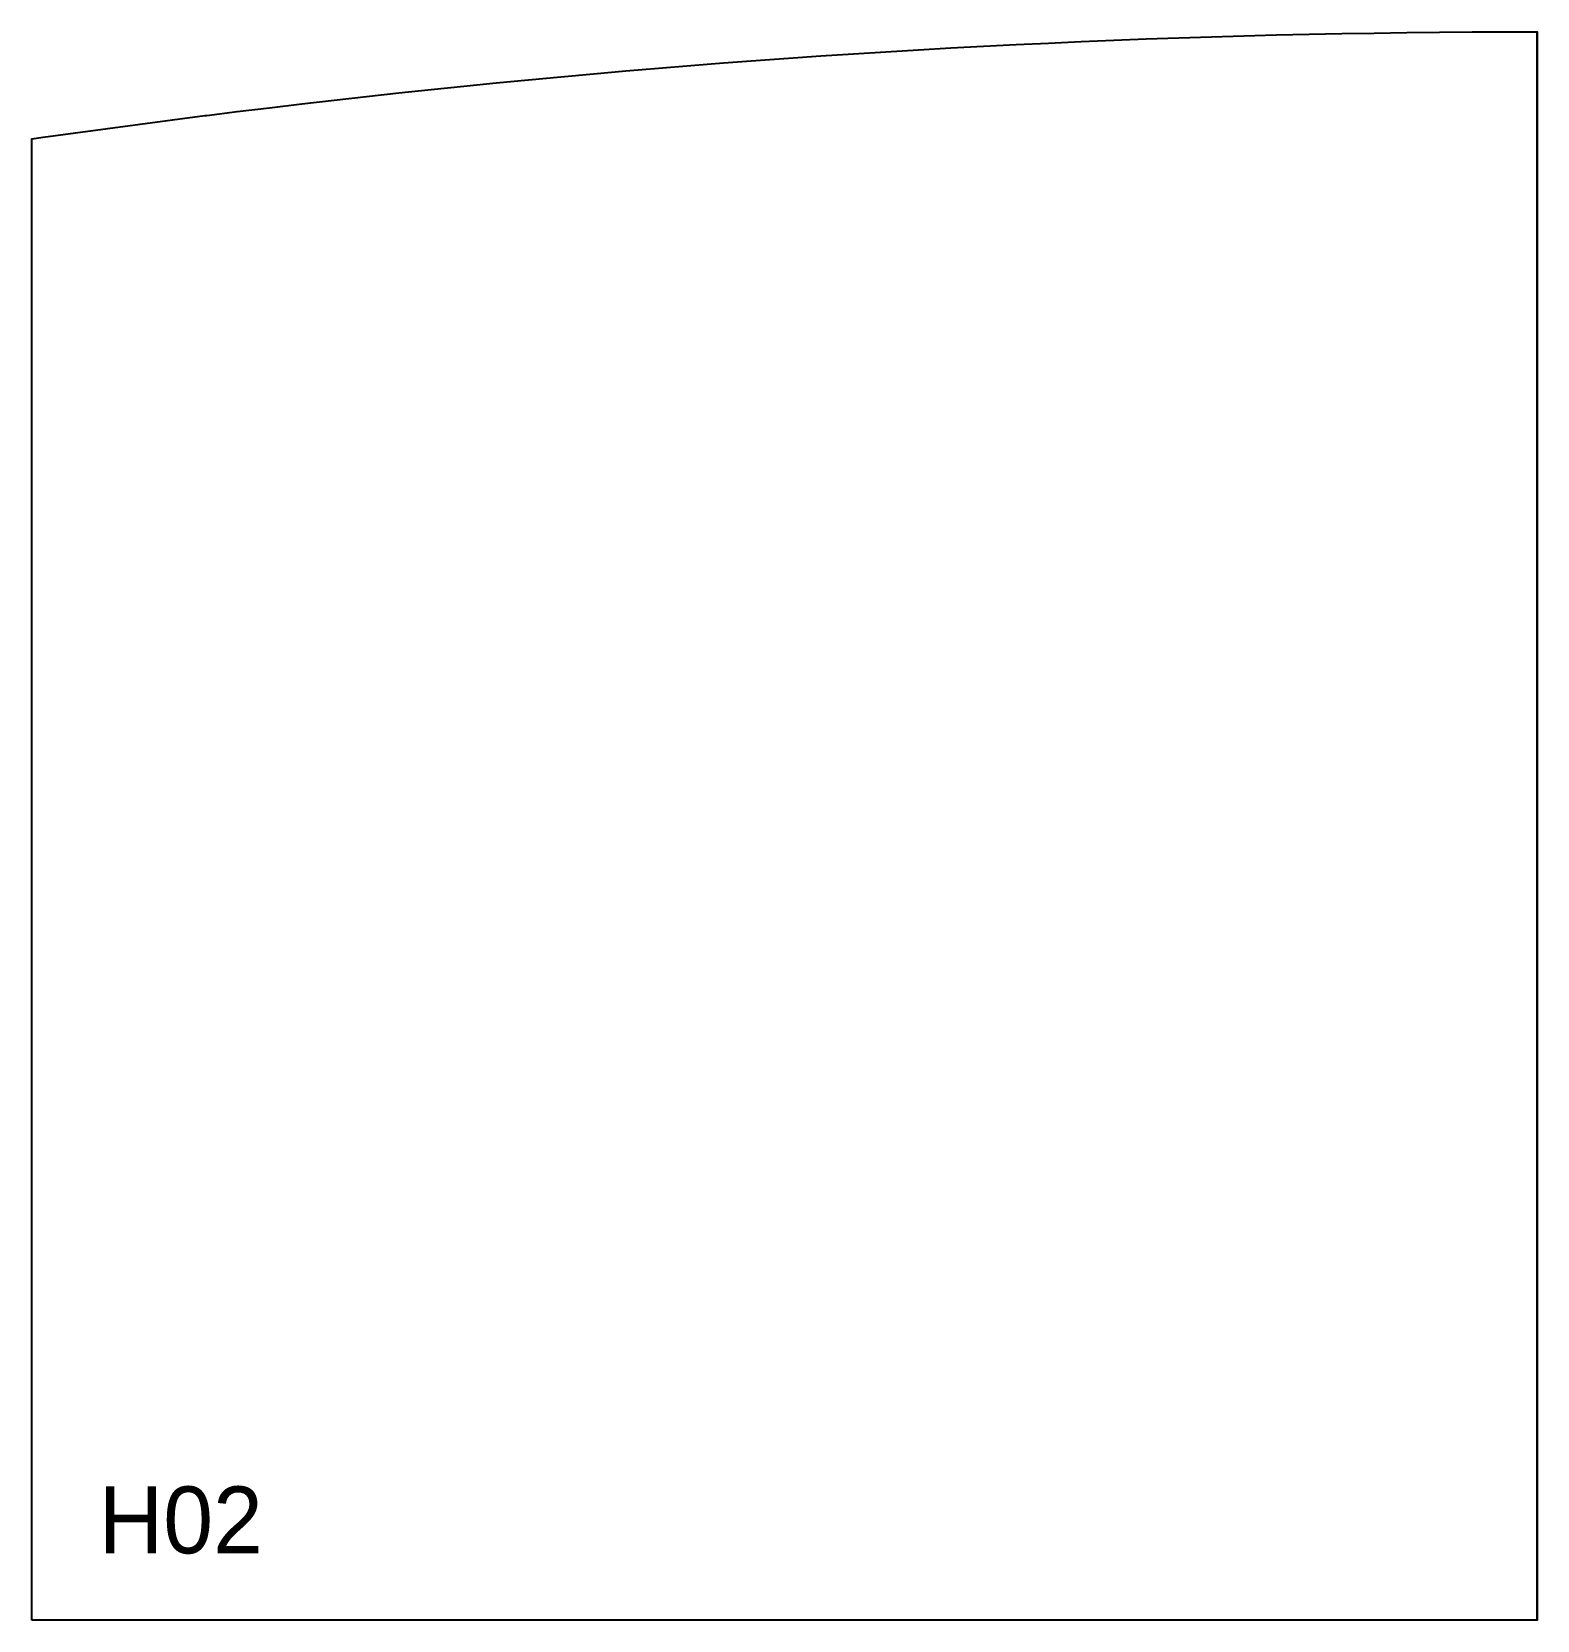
# Model space of a CAD drawing. Header units: millimetres. Extents: x 0 to 900, y 0 to 950.
import ezdxf

# ---------------------------------------------------------------- set-up
doc = ezdxf.new("R2010")
doc.units = ezdxf.units.MM
for name, color, linetype in [('CUT', 1, 'Continuous'), ('ID', 3, 'Continuous'), ('MERID', 40, 'Continuous')]:
    doc.layers.add(name, color=color, linetype=linetype)

msp = doc.modelspace()

# ---------------------------------------------------------------- linework, layer by layer
at = {"layer": 'CUT'}
msp.add_lwpolyline([(0, 0), (0, 885.89), (6.82, 886.87), (26.11, 889.58), (45.41, 892.23), (64.72, 894.82), (84.04, 897.36), (103.36, 899.83), (104.72, 900), (122.69, 902.25), (142.03, 904.6), (161.38, 906.9), (180.73, 909.13), (200.09, 911.31), (219.46, 913.43), (238.83, 915.49), (258.21, 917.48), (277.59, 919.42), (296.98, 921.3), (316.38, 923.12), (335.78, 924.88), (355.19, 926.59), (374.6, 928.23), (394.02, 929.81), (413.44, 931.33), (432.87, 932.79), (452.3, 934.2), (471.73, 935.54), (491.17, 936.83), (510.61, 938.05), (530.06, 939.21), (549.51, 940.32), (568.96, 941.37), (588.42, 942.35), (607.88, 943.28), (627.34, 944.14), (646.81, 944.95), (666.27, 945.7), (685.74, 946.38), (705.21, 947.01), (724.69, 947.58), (744.16, 948.09), (763.64, 948.54), (783.12, 948.92), (802.6, 949.25), (822.08, 949.52), (841.56, 949.73), (861.04, 949.88), (880.52, 949.97), (900, 950), (900, 900), (900, 0), (0, 0)], close=True, dxfattribs=at)
at = {"layer": 'MERID'}
for points in [[(900, 900), (900, 950)], [(900, 0), (900, 900)]]:
    msp.add_lwpolyline(points, dxfattribs=at)

# ---------------------------------------------------------------- texts
at = {"layer": 'ID'}
msp.add_text('H02', height=40, dxfattribs=at).set_placement((40, 40))

doc.saveas('drawing.dxf')
